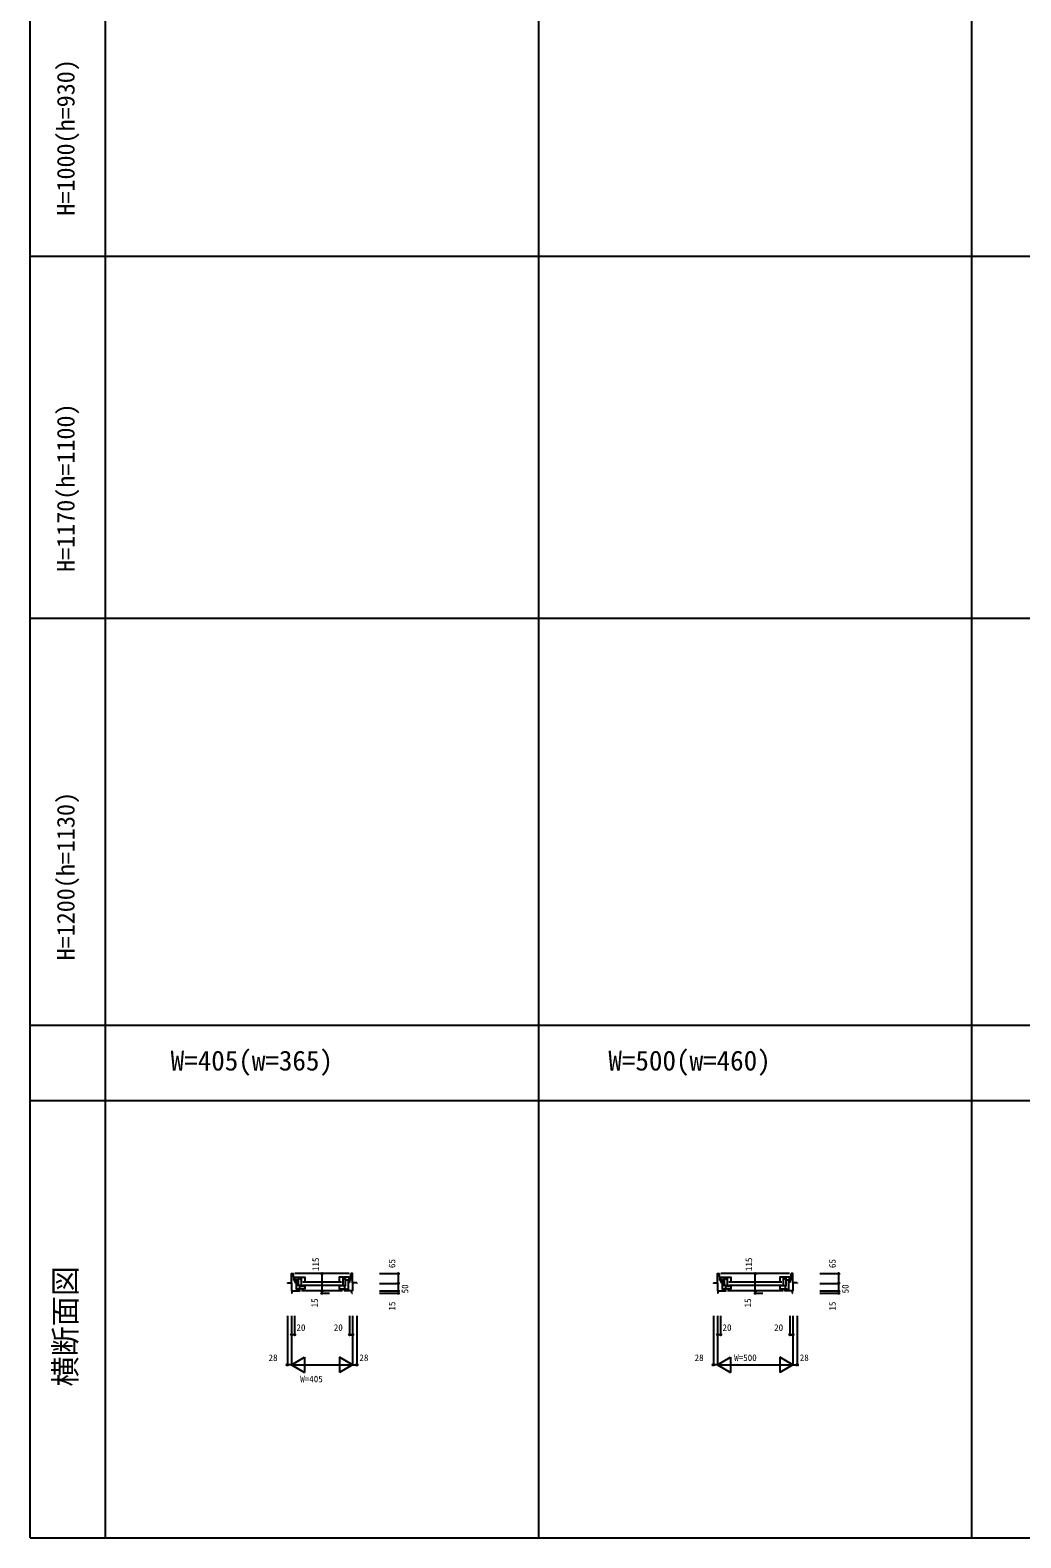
# Model space of a CAD drawing. Units: millimetres, scale not verified. Extents: x -13750 to 13750, y -10000 to 10000.
# Drawn here: x -13750 to -7175, y -10000 to 0 of the extents above; entities that cross this region are included whole.
import ezdxf
from ezdxf.enums import TextEntityAlignment as Align

# ---------------------------------------------------------------- set-up
doc = ezdxf.new("R2010")
doc.units = ezdxf.units.MM
doc.header["$LTSCALE"] = 50
for name, color, linetype in [('0-0_0', 3, 'Continuous'), ('0-2_YKK_B1', 4, 'Continuous'), ('0-4_YKK_F1', 7, 'Continuous'), ('0-6_YKK_N1', 2, 'Continuous')]:
    doc.layers.add(name, color=color, linetype=linetype)
doc.styles.add('ＭＳ ゴシック', font='')
doc.styles.get('ＭＳ ゴシック').set_extended_font_data('MS Gothic')

msp = doc.modelspace()

# ---------------------------------------------------------------- linework, layer by layer
at = {"layer": '0-2_YKK_B1'}
for p, q in [((-12000.64, -8292.5), (-12003, -8247.5)), ((-12000.64, -8292.5), (-11985, -8292.5)), ((-11994.2, -8292.5), (-11994.2, -8307)), ((-11632, -8247.5), (-11993, -8247.5)), ((-11985, -8292.5), (-11985, -8303.5)), ((-11969, -8331.5), (-11969, -8270.5)), ((-11656, -8331.5), (-11656, -8270.5)), ((-11624.36, -8292.5), (-11640, -8292.5)), ((-11640, -8292.5), (-11640, -8303.5)), ((-11630.8, -8292.5), (-11630.8, -8307)), ((-11624.36, -8292.5), (-11622, -8247.5)), ((-9173.14, -8292.5), (-9175.5, -8247.5)), ((-9173.14, -8292.5), (-9157.5, -8292.5)), ((-9166.7, -8292.5), (-9166.7, -8307)), ((-8709.5, -8247.5), (-9165.5, -8247.5)), ((-9157.5, -8292.5), (-9157.5, -8303.5)), ((-9141.5, -8331.5), (-9141.5, -8270.5)), ((-8733.5, -8331.5), (-8733.5, -8270.5)), ((-8701.86, -8292.5), (-8717.5, -8292.5)), ((-8717.5, -8292.5), (-8717.5, -8303.5)), ((-8708.3, -8292.5), (-8708.3, -8307)), ((-8701.86, -8292.5), (-8699.5, -8247.5)), ((-12043, -8309.1), (-12043, -8312.5)), ((-12015, -8309.1), (-12015, -8362.5)), ((-12011, -8362.5), (-12015, -8362.5)), ((-12011, -8377.5), (-12015, -8377.5)), ((-12011, -8377.5), (-12011, -8362.5)), ((-12011, -8362.5), (-11959, -8362.5)), ((-11994.2, -8307), (-11985, -8307)), ((-11985, -8307), (-11985, -8352.5)), ((-11985, -8352.5), (-11973, -8352.5)), ((-11973, -8362.5), (-11973, -8352.5)), ((-11973, -8352.5), (-11968.8, -8352.5)), ((-11951, -8326.1), (-11969, -8326.1)), ((-11961, -8352.5), (-11965.3, -8352.5)), ((-11962.3, -8326.1), (-11962.3, -8348.5)), ((-11961, -8362.5), (-11961, -8352.5)), ((-11676, -8362.5), (-11949, -8362.5)), ((-11684, -8304.5), (-11941, -8304.5)), ((-11684, -8326.5), (-11941, -8326.5)), ((-11674, -8326.1), (-11656, -8326.1)), ((-11614, -8362.5), (-11666, -8362.5)), ((-11664, -8362.5), (-11664, -8352.5)), ((-11664, -8352.5), (-11659.7, -8352.5)), ((-11662.7, -8326.1), (-11662.7, -8348.5)), ((-11652, -8352.5), (-11656.2, -8352.5)), ((-11652, -8362.5), (-11652, -8352.5)), ((-11640, -8352.5), (-11652, -8352.5)), ((-11630.8, -8307), (-11640, -8307)), ((-11640, -8307), (-11640, -8352.5)), ((-11614, -8377.5), (-11614, -8362.5)), ((-11614, -8362.5), (-11610, -8362.5)), ((-11614, -8377.5), (-11610, -8377.5)), ((-11610, -8309.1), (-11610, -8362.5)), ((-11582, -8309.1), (-11582, -8312.5)), ((-9215.5, -8309.1), (-9215.5, -8312.5)), ((-9187.5, -8309.1), (-9187.5, -8362.5)), ((-9183.5, -8362.5), (-9187.5, -8362.5)), ((-9183.5, -8377.5), (-9187.5, -8377.5)), ((-9183.5, -8377.5), (-9183.5, -8362.5)), ((-9183.5, -8362.5), (-9131.5, -8362.5)), ((-9166.7, -8307), (-9157.5, -8307)), ((-9157.5, -8307), (-9157.5, -8352.5)), ((-9157.5, -8352.5), (-9145.5, -8352.5)), ((-9145.5, -8362.5), (-9145.5, -8352.5)), ((-9145.5, -8352.5), (-9141.3, -8352.5)), ((-9123.5, -8326.1), (-9141.5, -8326.1)), ((-9133.5, -8352.5), (-9137.8, -8352.5)), ((-9134.8, -8326.1), (-9134.8, -8348.5)), ((-9133.5, -8362.5), (-9133.5, -8352.5)), ((-8753.5, -8362.5), (-9121.5, -8362.5)), ((-8761.5, -8304.5), (-9113.5, -8304.5)), ((-8761.5, -8326.5), (-9113.5, -8326.5)), ((-8751.5, -8326.1), (-8733.5, -8326.1)), ((-8691.5, -8362.5), (-8743.5, -8362.5)), ((-8741.5, -8362.5), (-8741.5, -8352.5)), ((-8741.5, -8352.5), (-8737.2, -8352.5)), ((-8740.2, -8326.1), (-8740.2, -8348.5)), ((-8729.5, -8352.5), (-8733.7, -8352.5)), ((-8729.5, -8362.5), (-8729.5, -8352.5)), ((-8717.5, -8352.5), (-8729.5, -8352.5)), ((-8708.3, -8307), (-8717.5, -8307)), ((-8717.5, -8307), (-8717.5, -8352.5)), ((-8691.5, -8377.5), (-8691.5, -8362.5)), ((-8691.5, -8362.5), (-8687.5, -8362.5)), ((-8691.5, -8377.5), (-8687.5, -8377.5)), ((-8687.5, -8309.1), (-8687.5, -8362.5)), ((-8659.5, -8309.1), (-8659.5, -8312.5))]:
    msp.add_line(p, q, dxfattribs=at)
for points in [[(-12043, -8309.1), (-12015, -8309.1), (-12015, -8247.5), (-12003, -8247.5)], [(-11969, -8289.5), (-11993, -8289.5), (-11993, -8270.5), (-11951, -8270.5), (-11951, -8281.5)], [(-11957.8, -8270.5), (-11957.8, -8285), (-11951, -8285), (-11951, -8328.4), (-11940.5, -8328.4), (-11940.5, -8327.5), (-11927, -8327.5)], [(-11951, -8270.7), (-11927, -8270.7), (-11927, -8306.5)], [(-11667.2, -8270.5), (-11667.2, -8285), (-11674, -8285), (-11674, -8328.4), (-11684.5, -8328.4), (-11684.5, -8327.5), (-11698, -8327.5)], [(-11674, -8270.7), (-11698, -8270.7), (-11698, -8306.5)], [(-11656, -8289.5), (-11632, -8289.5), (-11632, -8270.5), (-11674, -8270.5), (-11674, -8281.5)], [(-11582, -8309.1), (-11610, -8309.1), (-11610, -8247.5), (-11622, -8247.5)], [(-9215.5, -8309.1), (-9187.5, -8309.1), (-9187.5, -8247.5), (-9175.5, -8247.5)], [(-9141.5, -8289.5), (-9165.5, -8289.5), (-9165.5, -8270.5), (-9123.5, -8270.5), (-9123.5, -8281.5)], [(-9130.3, -8270.5), (-9130.3, -8285), (-9123.5, -8285), (-9123.5, -8328.4), (-9113, -8328.4), (-9113, -8327.5), (-9099.5, -8327.5)], [(-9123.5, -8270.7), (-9099.5, -8270.7), (-9099.5, -8306.5)], [(-8744.7, -8270.5), (-8744.7, -8285), (-8751.5, -8285), (-8751.5, -8328.4), (-8762, -8328.4), (-8762, -8327.5), (-8775.5, -8327.5)], [(-8751.5, -8270.7), (-8775.5, -8270.7), (-8775.5, -8306.5)], [(-8733.5, -8289.5), (-8709.5, -8289.5), (-8709.5, -8270.5), (-8751.5, -8270.5), (-8751.5, -8281.5)], [(-8659.5, -8309.1), (-8687.5, -8309.1), (-8687.5, -8247.5), (-8699.5, -8247.5)], [(-11927, -8325.5), (-11927, -8348.5), (-11969, -8348.5), (-11969, -8344.5)], [(-11698, -8325.5), (-11698, -8348.5), (-11656, -8348.5), (-11656, -8344.5)], [(-9099.5, -8325.5), (-9099.5, -8348.5), (-9141.5, -8348.5), (-9141.5, -8344.5)], [(-8775.5, -8325.5), (-8775.5, -8348.5), (-8733.5, -8348.5), (-8733.5, -8344.5)]]:
    msp.add_lwpolyline(points, dxfattribs=at)
at = {"layer": '0-4_YKK_F1'}
for p, q in [((-13750, -10000), (-13750, 10000)), ((-13250, -10000), (-13250, 9500)), ((-10375, -10000), (-10375, 9500)), ((-7500, -10000), (-7500, 9500)), ((-13750, -1500), (13250, -1500)), ((-13750, -3900), (13250, -3900)), ((-13750, -6600), (13250, -6600)), ((-13750, -7100), (13250, -7100)), ((-13750, -10000), (13750, -10000))]:
    msp.add_line(p, q, dxfattribs=at)
at = {"layer": '0-6_YKK_N1'}
for p, q in [((-11812.5, -8362.5), (-11812.5, -8247.5)), ((-11432, -8247.5), (-11307, -8247.5)), ((-11307, -8247.5), (-11307, -8312.5)), ((-8937.5, -8362.5), (-8937.5, -8247.5)), ((-8509.5, -8247.5), (-8384.5, -8247.5)), ((-8384.5, -8247.5), (-8384.5, -8312.5)), ((-11812.5, -8377.5), (-11812.5, -8362.5)), ((-11812.5, -8377.5), (-11762.5, -8377.5)), ((-11432, -8312.5), (-11307, -8312.5)), ((-11432, -8362.5), (-11307, -8362.5)), ((-11432, -8377.5), (-11307, -8377.5)), ((-8937.5, -8377.5), (-8937.5, -8362.5)), ((-8937.5, -8377.5), (-8887.5, -8377.5)), ((-8509.5, -8312.5), (-8384.5, -8312.5)), ((-8509.5, -8362.5), (-8384.5, -8362.5)), ((-8509.5, -8377.5), (-8384.5, -8377.5)), ((-12043, -8527.5), (-12043, -8852.5)), ((-11995, -8527.5), (-11995, -8652.5)), ((-11630, -8527.5), (-11630, -8652.5)), ((-11610, -8527.5), (-11610, -8852.5)), ((-11582, -8527.5), (-11582, -8852.5)), ((-9215.5, -8527.5), (-9215.5, -8852.5)), ((-9167.5, -8527.5), (-9167.5, -8652.5)), ((-8707.5, -8527.5), (-8707.5, -8652.5)), ((-8687.5, -8527.5), (-8687.5, -8852.5)), ((-8659.5, -8527.5), (-8659.5, -8852.5)), ((-11995, -8652.5), (-12015, -8652.5)), ((-11630, -8652.5), (-11610, -8652.5)), ((-9167.5, -8652.5), (-9187.5, -8652.5)), ((-8707.5, -8652.5), (-8687.5, -8652.5)), ((-12015, -8852.5), (-12043, -8852.5)), ((-12015, -8852.5), (-11610, -8852.5)), ((-12015, -8852.5), (-11928.4, -8902.5)), ((-11928.4, -8802.5), (-11928.4, -8902.5)), ((-11610, -8852.5), (-11696.6, -8802.5)), ((-11696.6, -8802.5), (-11696.6, -8902.5)), ((-11610, -8852.5), (-11696.6, -8902.5)), ((-11610, -8852.5), (-11582, -8852.5)), ((-9187.5, -8852.5), (-9215.5, -8852.5)), ((-9187.5, -8852.5), (-8687.5, -8852.5)), ((-9187.5, -8852.5), (-9100.9, -8902.5)), ((-9100.9, -8802.5), (-9100.9, -8902.5)), ((-8687.5, -8852.5), (-8774.1, -8802.5)), ((-8774.1, -8802.5), (-8774.1, -8902.5)), ((-8687.5, -8852.5), (-8774.1, -8902.5)), ((-8687.5, -8852.5), (-8659.5, -8852.5))]:
    msp.add_line(p, q, dxfattribs=at)
for points in [[(-11307, -8312.5), (-11307, -8362.5), (-11307, -8377.5)], [(-8384.5, -8312.5), (-8384.5, -8362.5), (-8384.5, -8377.5)], [(-12015, -8527.5), (-12015, -8852.5), (-11928.4, -8802.5)], [(-9187.5, -8527.5), (-9187.5, -8852.5), (-9100.9, -8802.5)]]:
    msp.add_lwpolyline(points, dxfattribs=at)
for centre in [(-11812.5, -8247.5), (-11307, -8247.5), (-8937.5, -8247.5), (-8384.5, -8247.5), (-11812.5, -8362.5), (-11812.5, -8377.5), (-11307, -8312.5), (-11307, -8362.5), (-11307, -8377.5), (-8937.5, -8362.5), (-8937.5, -8377.5), (-8384.5, -8312.5), (-8384.5, -8362.5), (-8384.5, -8377.5), (-12015, -8652.5), (-11995, -8652.5), (-11630, -8652.5), (-11610, -8652.5), (-9187.5, -8652.5), (-9167.5, -8652.5), (-8707.5, -8652.5), (-8687.5, -8652.5), (-12043, -8852.5), (-11582, -8852.5), (-9215.5, -8852.5), (-8659.5, -8852.5)]:
    msp.add_circle(centre, 5, dxfattribs=at)

# ---------------------------------------------------------------- texts
at = {"layer": '0-0_0', "style": 'ＭＳ ゴシック'}
for s, height, p in [('H=1000(h=930)', 117.3, (-13420, -1230)), ('H=1170(h=1100)', 117.3, (-13420, -3593.33)), ('H=1200(h=1130)', 117.3, (-13420, -6170)), ('横断面図', 146.6, (-13400, -8996.67))]:
    msp.add_text(s, height=height, rotation=90, dxfattribs=at).set_placement(p, align=Align.BOTTOM_LEFT)
for s, p in [('W=405(w=365)', (-12817.5, -6940)), ('W=500(w=460)', (-9912.5, -6940))]:
    msp.add_text(s, height=132, dxfattribs=at).set_placement(p, align=Align.BOTTOM_LEFT)
at = {"layer": '0-6_YKK_N1', "style": 'ＭＳ ゴシック'}
for s, p in [('115', (-11820.3, -8230.69)), ('65', (-11313.17, -8210.67)), ('115', (-8945.3, -8230.69)), ('65', (-8390.67, -8210.67)), ('50', (-11227.3, -8378.63)), ('50', (-8304.8, -8378.63)), ('15', (-11826.86, -8471.96)), ('15', (-11313.17, -8492.9)), ('15', (-8951.86, -8471.96)), ('15', (-8390.67, -8492.9))]:
    msp.add_text(s, height=43.99, rotation=90, dxfattribs=at).set_placement(p, align=Align.BOTTOM_LEFT)
for s, p in [('20', (-11982.72, -8640.5)), ('20', (-11734.96, -8640.5)), ('20', (-9155.22, -8640.5)), ('20', (-8812.46, -8640.5)), ('28', (-12167.86, -8840.5)), ('28', (-11564.82, -8840.5)), ('28', (-9340.36, -8840.5)), ('W=500', (-9077.5, -8840.5)), ('28', (-8642.32, -8840.5)), ('W=405', (-11957.5, -8981.59))]:
    msp.add_text(s, height=43.99, dxfattribs=at).set_placement(p, align=Align.BOTTOM_LEFT)

doc.saveas('drawing.dxf')
